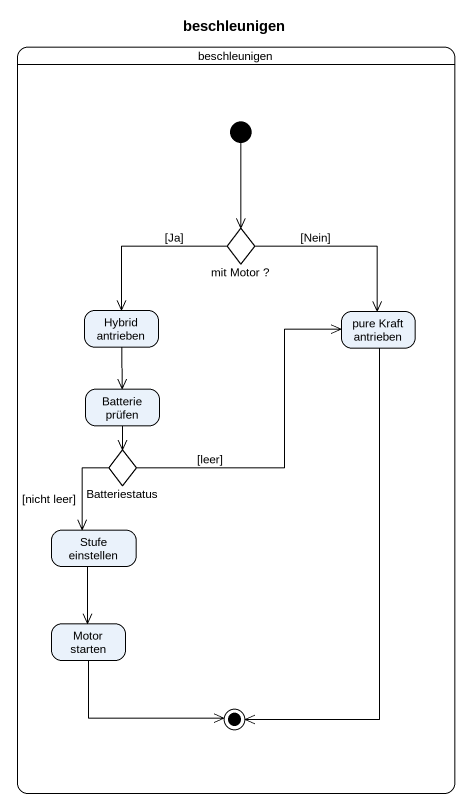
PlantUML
@startuml
title beschleunigen
hide empty description
state beschleunigen {
  state "mit Motor ?" as mit_Motor <<choice>>
  state "Hybrid antrieben" as Hybrid_antrieben
  state "pure Kraft antrieben" as pure_Kraft_antrieben
  state "Batterie prüfen" as Batterie_prüfen
  state Batteriestatus <<choice>>
  state "Stufe einstellen" as Stufe_einstellen
  state "Motor starten" as Motor_starten
  [*] --> mit_Motor
  pure_Kraft_antrieben --> [*]
  Motor_starten -right-> [*]
}
mit_Motor --> Hybrid_antrieben : [Ja]
mit_Motor --> pure_Kraft_antrieben : [Nein]
Hybrid_antrieben --> Batterie_prüfen
Batterie_prüfen --> Batteriestatus
Batteriestatus -right-> pure_Kraft_antrieben : [leer]
Batteriestatus --> Stufe_einstellen : [nicht leer]
Stufe_einstellen --> Motor_starten
@enduml
